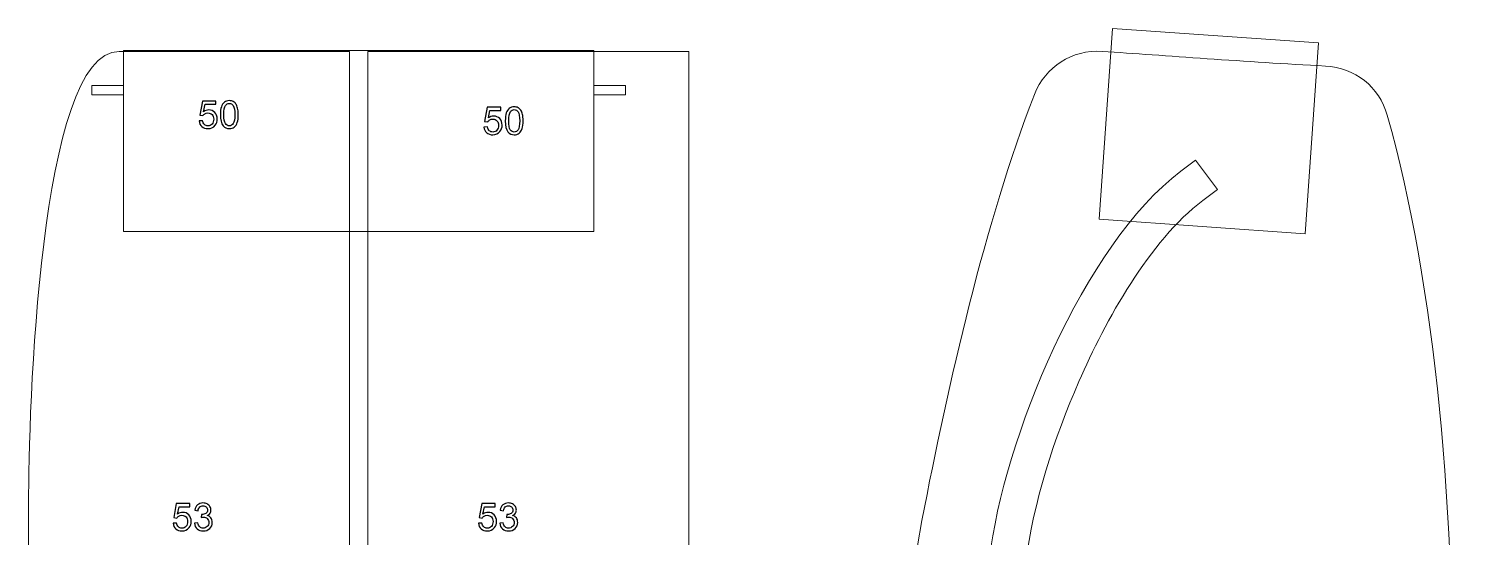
# Model space of a CAD drawing. Header units: millimetres. Extents: x -3005 to -2689, y -15681 to -15076.
# Drawn here: x -3005.1 to -2689.3, y -15188.7 to -15076.2 of the extents above; entities that cross this region are included whole.
import ezdxf

# ---------------------------------------------------------------- set-up
doc = ezdxf.new("R2010")
doc.units = ezdxf.units.MM
doc.header["$MEASUREMENT"] = 0
doc.layers.add('Ebene 1', color=7, linetype='Continuous')

msp = doc.modelspace()

# ---------------------------------------------------------------- linework, layer by layer
at = {"layer": 'Ebene 1', "color": 252, "lineweight": 9}
msp.add_lwpolyline([(-2984.0575, -15121.0688), (-2880.0577, -15121.0688), (-2880.0577, -15081.0972), (-2984.0575, -15081.0972), (-2984.0575, -15121.0688)], close=True, dxfattribs=at)
at = {"layer": 'Ebene 1', "color": 250, "lineweight": 9}
for points in [[(-2930.0576, -15680.6262), (-2859.0578, -15680.6262), (-2859.0578, -15081.2586), (-2930.0576, -15081.2586), (-2930.0576, -15680.6262)], [(-2991.0575, -15090.8506), (-2984.0577, -15090.8506), (-2984.0577, -15088.8186), (-2991.0575, -15088.8186), (-2991.0575, -15090.8506)], [(-2880.0575, -15090.8506), (-2873.0577, -15090.8506), (-2873.0577, -15088.8186), (-2880.0575, -15088.8186), (-2880.0575, -15090.8506)]]:
    msp.add_lwpolyline(points, close=True, dxfattribs=at)
at = {"layer": 'Ebene 1', "color": 8, "lineweight": 9}
msp.add_open_spline([(-2768.3471, -15118.3906), (-2768.3471, -15118.3906), (-2765.416, -15076.2116), (-2765.416, -15076.2116), (-2765.416, -15076.2116), (-2765.416, -15076.2116), (-2719.8381, -15079.3988), (-2719.8381, -15079.3988), (-2719.8381, -15079.3988), (-2719.8381, -15079.3988), (-2722.7683, -15121.5778), (-2722.7683, -15121.5778), (-2722.7683, -15121.5778), (-2722.7683, -15121.5778), (-2768.3471, -15118.3906), (-2768.3471, -15118.3906)], degree=3, knots=[0, 0, 0, 0, 0.2, 0.2, 0.2, 0.2, 0.4, 0.4, 0.4, 0.4, 0.6, 0.6, 0.6, 0.6, 1, 1, 1, 1], dxfattribs=at)
at = {"layer": 'Ebene 1', "color": 250, "lineweight": 9}
msp.add_open_spline([(-2985.0577, -15081.2586), (-2985.0577, -15081.2586), (-2934.0577, -15081.2586), (-2934.0577, -15081.2586), (-2934.0577, -15081.2586), (-2934.0577, -15081.2586), (-2934.0577, -15680.6263), (-2934.0577, -15680.6263), (-2934.0577, -15680.6263), (-2934.0577, -15680.6263), (-2974.5576, -15680.6263), (-2974.5576, -15680.6263), (-2974.5576, -15680.6263), (-2997.5633, -15680.6263), (-3005.0577, -15607.7396), (-3005.0577, -15565.6262), (-3005.0577, -15565.6262), (-3005.0577, -15565.6262), (-3005.0577, -15181.2588), (-3005.0577, -15181.2588), (-3005.0577, -15181.2588), (-3005.0577, -15161.5352), (-3002.7864, -15081.2588), (-2985.0577, -15081.2586)], degree=3, knots=[0, 0, 0, 0, 0.14285714, 0.14285714, 0.14285714, 0.14285714, 0.28571429, 0.28571429, 0.28571429, 0.28571429, 0.42857143, 0.42857143, 0.42857143, 0.42857143, 0.57142857, 0.57142857, 0.57142857, 0.57142857, 0.71428571, 0.71428571, 0.71428571, 0.71428571, 1, 1, 1, 1], dxfattribs=at)
at = {"layer": 'Ebene 1', "color": 142, "lineweight": 9}
msp.add_open_spline([(-2782.7745, -15680.6263), (-2794.8087, -15587.091), (-2817.074, -15474.042), (-2819.7404, -15364.0819), (-2819.7404, -15364.0819), (-2821.3537, -15292.1943), (-2818.1538, -15245.7451), (-2807.5152, -15184.946), (-2807.5152, -15184.946), (-2801.688, -15154.6345), (-2793.586, -15119.0256), (-2782.655, -15090.8078), (-2782.655, -15090.8078), (-2780.248, -15084.5945), (-2774.332, -15080.8215), (-2767.6832, -15081.2588), (-2767.6832, -15081.2588), (-2753.878, -15082.1673), (-2736.0372, -15083.5785), (-2718.2877, -15084.4994), (-2718.2877, -15084.4994), (-2711.7594, -15084.8381), (-2706.4146, -15089.1011), (-2704.6327, -15095.3906), (-2704.6327, -15095.3906), (-2693.9294, -15133.1738), (-2689.3389, -15184.0114), (-2690.2421, -15235.7269), (-2690.2421, -15235.7269), (-2690.2421, -15235.7269), (-2690.2734, -15510.9967), (-2690.2734, -15510.9967), (-2690.2734, -15510.9967), (-2690.2759, -15532.726), (-2690.8416, -15554.9882), (-2696.9721, -15573.9766), (-2696.9721, -15573.9766), (-2696.9721, -15573.9766), (-2720.3731, -15650.0758), (-2720.3731, -15650.0758), (-2720.3731, -15650.0758), (-2724.5314, -15662.5391), (-2729.5498, -15671.6694), (-2734.7747, -15680.6263), (-2734.7747, -15680.6263), (-2734.7747, -15680.6263), (-2782.7745, -15680.6263), (-2782.7745, -15680.6263)], degree=3, knots=[0, 0, 0, 0, 0.07692308, 0.07692308, 0.07692308, 0.07692308, 0.15384615, 0.15384615, 0.15384615, 0.15384615, 0.23076923, 0.23076923, 0.23076923, 0.23076923, 0.30769231, 0.30769231, 0.30769231, 0.30769231, 0.38461538, 0.38461538, 0.38461538, 0.38461538, 0.46153846, 0.46153846, 0.46153846, 0.46153846, 0.53846154, 0.53846154, 0.53846154, 0.53846154, 0.61538462, 0.61538462, 0.61538462, 0.61538462, 0.69230769, 0.69230769, 0.69230769, 0.69230769, 0.76923077, 0.76923077, 0.76923077, 0.76923077, 0.84615385, 0.84615385, 0.84615385, 0.84615385, 1, 1, 1, 1], dxfattribs=at)
at = {"layer": 'Ebene 1', "color": 250}
for points, knots in [([(-2967.3449, -15096.6451), (-2967.3449, -15096.6451), (-2966.566, -15096.5858), (-2966.566, -15096.5858), (-2966.566, -15096.5858), (-2966.5081, -15096.9654), (-2966.3741, -15097.2504), (-2966.1652, -15097.4423), (-2966.1652, -15097.4423), (-2965.9564, -15097.6328), (-2965.7009, -15097.7288), (-2965.4004, -15097.7288), (-2965.4004, -15097.7288), (-2965.0377, -15097.7288), (-2964.7343, -15097.5933), (-2964.4874, -15097.3238), (-2964.4874, -15097.3238), (-2964.2419, -15097.0529), (-2964.1191, -15096.6944), (-2964.1191, -15096.2485), (-2964.1191, -15096.2485), (-2964.1191, -15095.8238), (-2964.2362, -15095.4894), (-2964.4719, -15095.2438), (-2964.4719, -15095.2438), (-2964.7075, -15094.9983), (-2965.0194, -15094.8755), (-2965.4074, -15094.8755), (-2965.4074, -15094.8755), (-2965.6487, -15094.8755), (-2965.8646, -15094.9306), (-2966.0565, -15095.0406), (-2966.0565, -15095.0406), (-2966.247, -15095.1507), (-2966.3966, -15095.2932), (-2966.5067, -15095.4682), (-2966.5067, -15095.4682), (-2966.5067, -15095.4682), (-2967.2094, -15095.3666), (-2967.2094, -15095.3666), (-2967.2094, -15095.3666), (-2967.2094, -15095.3666), (-2966.6252, -15092.2508), (-2966.6252, -15092.2508), (-2966.6252, -15092.2508), (-2966.6252, -15092.2508), (-2963.6196, -15092.2508), (-2963.6196, -15092.2508), (-2963.6196, -15092.2508), (-2963.6196, -15092.2508), (-2963.6196, -15092.962), (-2963.6196, -15092.962), (-2963.6196, -15092.962), (-2963.6196, -15092.962), (-2966.0311, -15092.962), (-2966.0311, -15092.962), (-2966.0311, -15092.962), (-2966.0311, -15092.962), (-2966.3543, -15094.5975), (-2966.3543, -15094.5975), (-2966.3543, -15094.5975), (-2965.9916, -15094.3421), (-2965.6106, -15094.2151), (-2965.2127, -15094.2151), (-2965.2127, -15094.2151), (-2964.6849, -15094.2151), (-2964.239, -15094.3986), (-2963.8764, -15094.7655), (-2963.8764, -15094.7655), (-2963.5137, -15095.1323), (-2963.3317, -15095.6037), (-2963.3317, -15096.1794), (-2963.3317, -15096.1794), (-2963.3317, -15096.7283), (-2963.4911, -15097.2025), (-2963.8101, -15097.6018), (-2963.8101, -15097.6018), (-2964.1981, -15098.0929), (-2964.7287, -15098.3384), (-2965.4004, -15098.3384), (-2965.4004, -15098.3384), (-2965.9507, -15098.3384), (-2966.3995, -15098.1832), (-2966.748, -15097.8741), (-2966.748, -15097.8741), (-2967.0965, -15097.5651), (-2967.2955, -15097.1559), (-2967.3449, -15096.6451)], [0, 0, 0, 0, 0.04347826, 0.04347826, 0.04347826, 0.04347826, 0.08695652, 0.08695652, 0.08695652, 0.08695652, 0.13043478, 0.13043478, 0.13043478, 0.13043478, 0.17391304, 0.17391304, 0.17391304, 0.17391304, 0.2173913, 0.2173913, 0.2173913, 0.2173913, 0.26086957, 0.26086957, 0.26086957, 0.26086957, 0.30434783, 0.30434783, 0.30434783, 0.30434783, 0.34782609, 0.34782609, 0.34782609, 0.34782609, 0.39130435, 0.39130435, 0.39130435, 0.39130435, 0.43478261, 0.43478261, 0.43478261, 0.43478261, 0.47826087, 0.47826087, 0.47826087, 0.47826087, 0.52173913, 0.52173913, 0.52173913, 0.52173913, 0.56521739, 0.56521739, 0.56521739, 0.56521739, 0.60869565, 0.60869565, 0.60869565, 0.60869565, 0.65217391, 0.65217391, 0.65217391, 0.65217391, 0.69565217, 0.69565217, 0.69565217, 0.69565217, 0.73913043, 0.73913043, 0.73913043, 0.73913043, 0.7826087, 0.7826087, 0.7826087, 0.7826087, 0.82608696, 0.82608696, 0.82608696, 0.82608696, 0.86956522, 0.86956522, 0.86956522, 0.86956522, 0.91304348, 0.91304348, 0.91304348, 0.91304348, 1, 1, 1, 1]), ([(-2962.636, -15095.2452), (-2962.636, -15094.5298), (-2962.5626, -15093.9512), (-2962.4159, -15093.5138), (-2962.4159, -15093.5138), (-2962.2677, -15093.0749), (-2962.049, -15092.7377), (-2961.7583, -15092.502), (-2961.7583, -15092.502), (-2961.469, -15092.2664), (-2961.1035, -15092.1492), (-2960.6633, -15092.1492), (-2960.6633, -15092.1492), (-2960.3387, -15092.1492), (-2960.0537, -15092.2142), (-2959.8067, -15092.3454), (-2959.8067, -15092.3454), (-2959.5612, -15092.4766), (-2959.358, -15092.6657), (-2959.1999, -15092.9127), (-2959.1999, -15092.9127), (-2959.0419, -15093.1582), (-2958.9177, -15093.4588), (-2958.8274, -15093.8129), (-2958.8274, -15093.8129), (-2958.7357, -15094.1671), (-2958.6905, -15094.6455), (-2958.6905, -15095.2452), (-2958.6905, -15095.2452), (-2958.6905, -15095.9564), (-2958.7639, -15096.5322), (-2958.9092, -15096.9696), (-2958.9092, -15096.9696), (-2959.0546, -15097.4085), (-2959.2733, -15097.7457), (-2959.564, -15097.9828), (-2959.564, -15097.9828), (-2959.8533, -15098.2199), (-2960.2202, -15098.3384), (-2960.6633, -15098.3384), (-2960.6633, -15098.3384), (-2961.246, -15098.3384), (-2961.7047, -15098.131), (-2962.0377, -15097.7147), (-2962.0377, -15097.7147), (-2962.437, -15097.2067), (-2962.636, -15096.384), (-2962.636, -15095.2452)], [0, 0, 0, 0, 0.07692308, 0.07692308, 0.07692308, 0.07692308, 0.15384615, 0.15384615, 0.15384615, 0.15384615, 0.23076923, 0.23076923, 0.23076923, 0.23076923, 0.30769231, 0.30769231, 0.30769231, 0.30769231, 0.38461538, 0.38461538, 0.38461538, 0.38461538, 0.46153846, 0.46153846, 0.46153846, 0.46153846, 0.53846154, 0.53846154, 0.53846154, 0.53846154, 0.61538462, 0.61538462, 0.61538462, 0.61538462, 0.69230769, 0.69230769, 0.69230769, 0.69230769, 0.76923077, 0.76923077, 0.76923077, 0.76923077, 0.84615385, 0.84615385, 0.84615385, 0.84615385, 1, 1, 1, 1]), ([(-2961.874, -15095.2481), (-2961.874, -15096.2457), (-2961.7583, -15096.9089), (-2961.5254, -15097.2363), (-2961.5254, -15097.2363), (-2961.2926, -15097.5651), (-2961.0047, -15097.7288), (-2960.6633, -15097.7288), (-2960.6633, -15097.7288), (-2960.3218, -15097.7288), (-2960.0339, -15097.5637), (-2959.8011, -15097.2349), (-2959.8011, -15097.2349), (-2959.5682, -15096.9047), (-2959.4525, -15096.2429), (-2959.4525, -15095.2481), (-2959.4525, -15095.2481), (-2959.4525, -15094.2504), (-2959.5682, -15093.5872), (-2959.8011, -15093.2598), (-2959.8011, -15093.2598), (-2960.0325, -15092.931), (-2960.3232, -15092.7673), (-2960.6717, -15092.7673), (-2960.6717, -15092.7673), (-2961.0132, -15092.7673), (-2961.287, -15092.9127), (-2961.4916, -15093.2019), (-2961.4916, -15093.2019), (-2961.747, -15093.5702), (-2961.874, -15094.2532), (-2961.874, -15095.2481)], [0, 0, 0, 0, 0.11111111, 0.11111111, 0.11111111, 0.11111111, 0.22222222, 0.22222222, 0.22222222, 0.22222222, 0.33333333, 0.33333333, 0.33333333, 0.33333333, 0.44444444, 0.44444444, 0.44444444, 0.44444444, 0.55555556, 0.55555556, 0.55555556, 0.55555556, 0.66666667, 0.66666667, 0.66666667, 0.66666667, 0.77777778, 0.77777778, 0.77777778, 0.77777778, 1, 1, 1, 1]), ([(-2904.3557, -15098.0103), (-2904.3557, -15098.0103), (-2903.5768, -15097.951), (-2903.5768, -15097.951), (-2903.5768, -15097.951), (-2903.5189, -15098.3306), (-2903.3849, -15098.6156), (-2903.176, -15098.8075), (-2903.176, -15098.8075), (-2902.9672, -15098.998), (-2902.7117, -15099.094), (-2902.4112, -15099.094), (-2902.4112, -15099.094), (-2902.0485, -15099.094), (-2901.7451, -15098.9585), (-2901.4982, -15098.689), (-2901.4982, -15098.689), (-2901.2527, -15098.4181), (-2901.1299, -15098.0596), (-2901.1299, -15097.6137), (-2901.1299, -15097.6137), (-2901.1299, -15097.189), (-2901.247, -15096.8546), (-2901.4827, -15096.609), (-2901.4827, -15096.609), (-2901.7183, -15096.3635), (-2902.0302, -15096.2407), (-2902.4182, -15096.2407), (-2902.4182, -15096.2407), (-2902.6595, -15096.2407), (-2902.8754, -15096.2958), (-2903.0673, -15096.4058), (-2903.0673, -15096.4058), (-2903.2578, -15096.5159), (-2903.4074, -15096.6584), (-2903.5175, -15096.8334), (-2903.5175, -15096.8334), (-2903.5175, -15096.8334), (-2904.2202, -15096.7318), (-2904.2202, -15096.7318), (-2904.2202, -15096.7318), (-2904.2202, -15096.7318), (-2903.636, -15093.616), (-2903.636, -15093.616), (-2903.636, -15093.616), (-2903.636, -15093.616), (-2900.6304, -15093.616), (-2900.6304, -15093.616), (-2900.6304, -15093.616), (-2900.6304, -15093.616), (-2900.6304, -15094.3272), (-2900.6304, -15094.3272), (-2900.6304, -15094.3272), (-2900.6304, -15094.3272), (-2903.0419, -15094.3272), (-2903.0419, -15094.3272), (-2903.0419, -15094.3272), (-2903.0419, -15094.3272), (-2903.3651, -15095.9627), (-2903.3651, -15095.9627), (-2903.3651, -15095.9627), (-2903.0024, -15095.7073), (-2902.6214, -15095.5803), (-2902.2235, -15095.5803), (-2902.2235, -15095.5803), (-2901.6957, -15095.5803), (-2901.2498, -15095.7638), (-2900.8872, -15096.1307), (-2900.8872, -15096.1307), (-2900.5245, -15096.4975), (-2900.3425, -15096.9689), (-2900.3425, -15097.5446), (-2900.3425, -15097.5446), (-2900.3425, -15098.0935), (-2900.5019, -15098.5677), (-2900.8209, -15098.967), (-2900.8209, -15098.967), (-2901.2089, -15099.4581), (-2901.7395, -15099.7036), (-2902.4112, -15099.7036), (-2902.4112, -15099.7036), (-2902.9615, -15099.7036), (-2903.4103, -15099.5484), (-2903.7588, -15099.2393), (-2903.7588, -15099.2393), (-2904.1073, -15098.9303), (-2904.3063, -15098.5211), (-2904.3557, -15098.0103)], [0, 0, 0, 0, 0.04347826, 0.04347826, 0.04347826, 0.04347826, 0.08695652, 0.08695652, 0.08695652, 0.08695652, 0.13043478, 0.13043478, 0.13043478, 0.13043478, 0.17391304, 0.17391304, 0.17391304, 0.17391304, 0.2173913, 0.2173913, 0.2173913, 0.2173913, 0.26086957, 0.26086957, 0.26086957, 0.26086957, 0.30434783, 0.30434783, 0.30434783, 0.30434783, 0.34782609, 0.34782609, 0.34782609, 0.34782609, 0.39130435, 0.39130435, 0.39130435, 0.39130435, 0.43478261, 0.43478261, 0.43478261, 0.43478261, 0.47826087, 0.47826087, 0.47826087, 0.47826087, 0.52173913, 0.52173913, 0.52173913, 0.52173913, 0.56521739, 0.56521739, 0.56521739, 0.56521739, 0.60869565, 0.60869565, 0.60869565, 0.60869565, 0.65217391, 0.65217391, 0.65217391, 0.65217391, 0.69565217, 0.69565217, 0.69565217, 0.69565217, 0.73913043, 0.73913043, 0.73913043, 0.73913043, 0.7826087, 0.7826087, 0.7826087, 0.7826087, 0.82608696, 0.82608696, 0.82608696, 0.82608696, 0.86956522, 0.86956522, 0.86956522, 0.86956522, 0.91304348, 0.91304348, 0.91304348, 0.91304348, 1, 1, 1, 1]), ([(-2899.6468, -15096.6104), (-2899.6468, -15095.895), (-2899.5734, -15095.3164), (-2899.4267, -15094.879), (-2899.4267, -15094.879), (-2899.2785, -15094.4401), (-2899.0598, -15094.1029), (-2898.7691, -15093.8672), (-2898.7691, -15093.8672), (-2898.4798, -15093.6316), (-2898.1143, -15093.5144), (-2897.6741, -15093.5144), (-2897.6741, -15093.5144), (-2897.3495, -15093.5144), (-2897.0645, -15093.5794), (-2896.8175, -15093.7106), (-2896.8175, -15093.7106), (-2896.572, -15093.8418), (-2896.3688, -15094.0309), (-2896.2107, -15094.2779), (-2896.2107, -15094.2779), (-2896.0527, -15094.5234), (-2895.9285, -15094.824), (-2895.8382, -15095.1781), (-2895.8382, -15095.1781), (-2895.7465, -15095.5323), (-2895.7013, -15096.0107), (-2895.7013, -15096.6104), (-2895.7013, -15096.6104), (-2895.7013, -15097.3216), (-2895.7747, -15097.8974), (-2895.92, -15098.3348), (-2895.92, -15098.3348), (-2896.0654, -15098.7737), (-2896.2841, -15099.1109), (-2896.5748, -15099.348), (-2896.5748, -15099.348), (-2896.8641, -15099.5851), (-2897.231, -15099.7036), (-2897.6741, -15099.7036), (-2897.6741, -15099.7036), (-2898.2568, -15099.7036), (-2898.7155, -15099.4962), (-2899.0485, -15099.0799), (-2899.0485, -15099.0799), (-2899.4478, -15098.5719), (-2899.6468, -15097.7492), (-2899.6468, -15096.6104)], [0, 0, 0, 0, 0.07692308, 0.07692308, 0.07692308, 0.07692308, 0.15384615, 0.15384615, 0.15384615, 0.15384615, 0.23076923, 0.23076923, 0.23076923, 0.23076923, 0.30769231, 0.30769231, 0.30769231, 0.30769231, 0.38461538, 0.38461538, 0.38461538, 0.38461538, 0.46153846, 0.46153846, 0.46153846, 0.46153846, 0.53846154, 0.53846154, 0.53846154, 0.53846154, 0.61538462, 0.61538462, 0.61538462, 0.61538462, 0.69230769, 0.69230769, 0.69230769, 0.69230769, 0.76923077, 0.76923077, 0.76923077, 0.76923077, 0.84615385, 0.84615385, 0.84615385, 0.84615385, 1, 1, 1, 1]), ([(-2898.8848, -15096.6133), (-2898.8848, -15097.6109), (-2898.7691, -15098.2741), (-2898.5362, -15098.6015), (-2898.5362, -15098.6015), (-2898.3034, -15098.9303), (-2898.0155, -15099.094), (-2897.6741, -15099.094), (-2897.6741, -15099.094), (-2897.3326, -15099.094), (-2897.0447, -15098.9289), (-2896.8119, -15098.6001), (-2896.8119, -15098.6001), (-2896.579, -15098.2699), (-2896.4633, -15097.6081), (-2896.4633, -15096.6133), (-2896.4633, -15096.6133), (-2896.4633, -15095.6156), (-2896.579, -15094.9524), (-2896.8119, -15094.625), (-2896.8119, -15094.625), (-2897.0433, -15094.2962), (-2897.334, -15094.1325), (-2897.6825, -15094.1325), (-2897.6825, -15094.1325), (-2898.024, -15094.1325), (-2898.2978, -15094.2779), (-2898.5024, -15094.5671), (-2898.5024, -15094.5671), (-2898.7578, -15094.9354), (-2898.8848, -15095.6184), (-2898.8848, -15096.6133)], [0, 0, 0, 0, 0.11111111, 0.11111111, 0.11111111, 0.11111111, 0.22222222, 0.22222222, 0.22222222, 0.22222222, 0.33333333, 0.33333333, 0.33333333, 0.33333333, 0.44444444, 0.44444444, 0.44444444, 0.44444444, 0.55555556, 0.55555556, 0.55555556, 0.55555556, 0.66666667, 0.66666667, 0.66666667, 0.66666667, 0.77777778, 0.77777778, 0.77777778, 0.77777778, 1, 1, 1, 1]), ([(-2973.1033, -15185.608), (-2973.1033, -15185.608), (-2972.3244, -15185.5487), (-2972.3244, -15185.5487), (-2972.3244, -15185.5487), (-2972.2665, -15185.9283), (-2972.1325, -15186.2133), (-2971.9236, -15186.4052), (-2971.9236, -15186.4052), (-2971.7148, -15186.5957), (-2971.4593, -15186.6917), (-2971.1588, -15186.6917), (-2971.1588, -15186.6917), (-2970.7961, -15186.6917), (-2970.4927, -15186.5562), (-2970.2458, -15186.2867), (-2970.2458, -15186.2867), (-2970.0003, -15186.0158), (-2969.8775, -15185.6573), (-2969.8775, -15185.2114), (-2969.8775, -15185.2114), (-2969.8775, -15184.7867), (-2969.9946, -15184.4523), (-2970.2303, -15184.2067), (-2970.2303, -15184.2067), (-2970.4659, -15183.9612), (-2970.7778, -15183.8384), (-2971.1658, -15183.8384), (-2971.1658, -15183.8384), (-2971.4071, -15183.8384), (-2971.623, -15183.8935), (-2971.8149, -15184.0035), (-2971.8149, -15184.0035), (-2972.0054, -15184.1136), (-2972.155, -15184.2561), (-2972.2651, -15184.4311), (-2972.2651, -15184.4311), (-2972.2651, -15184.4311), (-2972.9678, -15184.3295), (-2972.9678, -15184.3295), (-2972.9678, -15184.3295), (-2972.9678, -15184.3295), (-2972.3836, -15181.2137), (-2972.3836, -15181.2137), (-2972.3836, -15181.2137), (-2972.3836, -15181.2137), (-2969.378, -15181.2137), (-2969.378, -15181.2137), (-2969.378, -15181.2137), (-2969.378, -15181.2137), (-2969.378, -15181.9249), (-2969.378, -15181.9249), (-2969.378, -15181.9249), (-2969.378, -15181.9249), (-2971.7895, -15181.9249), (-2971.7895, -15181.9249), (-2971.7895, -15181.9249), (-2971.7895, -15181.9249), (-2972.1127, -15183.5604), (-2972.1127, -15183.5604), (-2972.1127, -15183.5604), (-2971.75, -15183.305), (-2971.369, -15183.178), (-2970.9711, -15183.178), (-2970.9711, -15183.178), (-2970.4433, -15183.178), (-2969.9974, -15183.3615), (-2969.6348, -15183.7284), (-2969.6348, -15183.7284), (-2969.2721, -15184.0952), (-2969.0901, -15184.5666), (-2969.0901, -15185.1423), (-2969.0901, -15185.1423), (-2969.0901, -15185.6912), (-2969.2495, -15186.1654), (-2969.5685, -15186.5647), (-2969.5685, -15186.5647), (-2969.9565, -15187.0558), (-2970.4871, -15187.3013), (-2971.1588, -15187.3013), (-2971.1588, -15187.3013), (-2971.7091, -15187.3013), (-2972.1579, -15187.1461), (-2972.5064, -15186.837), (-2972.5064, -15186.837), (-2972.8549, -15186.528), (-2973.0539, -15186.1188), (-2973.1033, -15185.608)], [0, 0, 0, 0, 0.04347826, 0.04347826, 0.04347826, 0.04347826, 0.08695652, 0.08695652, 0.08695652, 0.08695652, 0.13043478, 0.13043478, 0.13043478, 0.13043478, 0.17391304, 0.17391304, 0.17391304, 0.17391304, 0.2173913, 0.2173913, 0.2173913, 0.2173913, 0.26086957, 0.26086957, 0.26086957, 0.26086957, 0.30434783, 0.30434783, 0.30434783, 0.30434783, 0.34782609, 0.34782609, 0.34782609, 0.34782609, 0.39130435, 0.39130435, 0.39130435, 0.39130435, 0.43478261, 0.43478261, 0.43478261, 0.43478261, 0.47826087, 0.47826087, 0.47826087, 0.47826087, 0.52173913, 0.52173913, 0.52173913, 0.52173913, 0.56521739, 0.56521739, 0.56521739, 0.56521739, 0.60869565, 0.60869565, 0.60869565, 0.60869565, 0.65217391, 0.65217391, 0.65217391, 0.65217391, 0.69565217, 0.69565217, 0.69565217, 0.69565217, 0.73913043, 0.73913043, 0.73913043, 0.73913043, 0.7826087, 0.7826087, 0.7826087, 0.7826087, 0.82608696, 0.82608696, 0.82608696, 0.82608696, 0.86956522, 0.86956522, 0.86956522, 0.86956522, 0.91304348, 0.91304348, 0.91304348, 0.91304348, 1, 1, 1, 1]), ([(-2968.3944, -15185.591), (-2968.3944, -15185.591), (-2967.6493, -15185.4894), (-2967.6493, -15185.4894), (-2967.6493, -15185.4894), (-2967.5633, -15185.9128), (-2967.4193, -15186.2176), (-2967.2147, -15186.4038), (-2967.2147, -15186.4038), (-2967.0101, -15186.5901), (-2966.7589, -15186.6832), (-2966.4612, -15186.6832), (-2966.4612, -15186.6832), (-2966.1084, -15186.6832), (-2965.8106, -15186.5619), (-2965.5708, -15186.3192), (-2965.5708, -15186.3192), (-2965.3309, -15186.0765), (-2965.2109, -15185.7759), (-2965.2109, -15185.4175), (-2965.2109, -15185.4175), (-2965.2109, -15185.076), (-2965.3224, -15184.7937), (-2965.5468, -15184.5708), (-2965.5468, -15184.5708), (-2965.7697, -15184.3492), (-2966.0534, -15184.2378), (-2966.3991, -15184.2378), (-2966.3991, -15184.2378), (-2966.5402, -15184.2378), (-2966.7152, -15184.266), (-2966.9254, -15184.321), (-2966.9254, -15184.321), (-2966.9254, -15184.321), (-2966.8422, -15183.6691), (-2966.8422, -15183.6691), (-2966.8422, -15183.6691), (-2966.7928, -15183.6747), (-2966.7519, -15183.6776), (-2966.7222, -15183.6776), (-2966.7222, -15183.6776), (-2966.4033, -15183.6776), (-2966.1183, -15183.5943), (-2965.8629, -15183.4292), (-2965.8629, -15183.4292), (-2965.6089, -15183.2641), (-2965.4819, -15183.0101), (-2965.4819, -15182.6672), (-2965.4819, -15182.6672), (-2965.4819, -15182.3948), (-2965.575, -15182.1691), (-2965.7598, -15181.9899), (-2965.7598, -15181.9899), (-2965.9447, -15181.8106), (-2966.1832, -15181.7217), (-2966.4753, -15181.7217), (-2966.4753, -15181.7217), (-2966.766, -15181.7217), (-2967.0073, -15181.8135), (-2967.2006, -15181.9969), (-2967.2006, -15181.9969), (-2967.3939, -15182.1804), (-2967.5181, -15182.4555), (-2967.5731, -15182.8224), (-2967.5731, -15182.8224), (-2967.5731, -15182.8224), (-2968.3182, -15182.6869), (-2968.3182, -15182.6869), (-2968.3182, -15182.6869), (-2968.2265, -15182.1874), (-2968.0205, -15181.7994), (-2967.6973, -15181.5242), (-2967.6973, -15181.5242), (-2967.3756, -15181.249), (-2966.9734, -15181.1121), (-2966.4936, -15181.1121), (-2966.4936, -15181.1121), (-2966.1634, -15181.1121), (-2965.8586, -15181.1827), (-2965.5806, -15181.3252), (-2965.5806, -15181.3252), (-2965.3012, -15181.4663), (-2965.0882, -15181.6597), (-2964.9414, -15181.9038), (-2964.9414, -15181.9038), (-2964.7932, -15182.1493), (-2964.7199, -15182.409), (-2964.7199, -15182.6841), (-2964.7199, -15182.6841), (-2964.7199, -15182.9452), (-2964.7904, -15183.1823), (-2964.9301, -15183.3967), (-2964.9301, -15183.3967), (-2965.0712, -15183.6112), (-2965.2801, -15183.782), (-2965.5552, -15183.909), (-2965.5552, -15183.909), (-2965.1968, -15183.9908), (-2964.9188, -15184.163), (-2964.7199, -15184.424), (-2964.7199, -15184.424), (-2964.5223, -15184.6837), (-2964.4235, -15185.0111), (-2964.4235, -15185.4019), (-2964.4235, -15185.4019), (-2964.4235, -15185.9311), (-2964.6168, -15186.3813), (-2965.0021, -15186.7496), (-2965.0021, -15186.7496), (-2965.3887, -15187.1179), (-2965.877, -15187.3013), (-2966.4668, -15187.3013), (-2966.4668, -15187.3013), (-2966.9988, -15187.3013), (-2967.4405, -15187.1418), (-2967.7919, -15186.8243), (-2967.7919, -15186.8243), (-2968.1446, -15186.5068), (-2968.345, -15186.0962), (-2968.3944, -15185.591)], [0, 0, 0, 0, 0.03225806, 0.03225806, 0.03225806, 0.03225806, 0.06451613, 0.06451613, 0.06451613, 0.06451613, 0.09677419, 0.09677419, 0.09677419, 0.09677419, 0.12903226, 0.12903226, 0.12903226, 0.12903226, 0.16129032, 0.16129032, 0.16129032, 0.16129032, 0.19354839, 0.19354839, 0.19354839, 0.19354839, 0.22580645, 0.22580645, 0.22580645, 0.22580645, 0.25806452, 0.25806452, 0.25806452, 0.25806452, 0.29032258, 0.29032258, 0.29032258, 0.29032258, 0.32258065, 0.32258065, 0.32258065, 0.32258065, 0.35483871, 0.35483871, 0.35483871, 0.35483871, 0.38709677, 0.38709677, 0.38709677, 0.38709677, 0.41935484, 0.41935484, 0.41935484, 0.41935484, 0.4516129, 0.4516129, 0.4516129, 0.4516129, 0.48387097, 0.48387097, 0.48387097, 0.48387097, 0.51612903, 0.51612903, 0.51612903, 0.51612903, 0.5483871, 0.5483871, 0.5483871, 0.5483871, 0.58064516, 0.58064516, 0.58064516, 0.58064516, 0.61290323, 0.61290323, 0.61290323, 0.61290323, 0.64516129, 0.64516129, 0.64516129, 0.64516129, 0.67741935, 0.67741935, 0.67741935, 0.67741935, 0.70967742, 0.70967742, 0.70967742, 0.70967742, 0.74193548, 0.74193548, 0.74193548, 0.74193548, 0.77419355, 0.77419355, 0.77419355, 0.77419355, 0.80645161, 0.80645161, 0.80645161, 0.80645161, 0.83870968, 0.83870968, 0.83870968, 0.83870968, 0.87096774, 0.87096774, 0.87096774, 0.87096774, 0.90322581, 0.90322581, 0.90322581, 0.90322581, 0.93548387, 0.93548387, 0.93548387, 0.93548387, 1, 1, 1, 1]), ([(-2905.5854, -15185.608), (-2905.5854, -15185.608), (-2904.8065, -15185.5487), (-2904.8065, -15185.5487), (-2904.8065, -15185.5487), (-2904.7486, -15185.9283), (-2904.6146, -15186.2133), (-2904.4057, -15186.4052), (-2904.4057, -15186.4052), (-2904.1969, -15186.5957), (-2903.9414, -15186.6917), (-2903.6409, -15186.6917), (-2903.6409, -15186.6917), (-2903.2782, -15186.6917), (-2902.9748, -15186.5562), (-2902.7279, -15186.2867), (-2902.7279, -15186.2867), (-2902.4824, -15186.0158), (-2902.3596, -15185.6573), (-2902.3596, -15185.2114), (-2902.3596, -15185.2114), (-2902.3596, -15184.7867), (-2902.4767, -15184.4523), (-2902.7124, -15184.2067), (-2902.7124, -15184.2067), (-2902.948, -15183.9612), (-2903.2599, -15183.8384), (-2903.6479, -15183.8384), (-2903.6479, -15183.8384), (-2903.8892, -15183.8384), (-2904.1051, -15183.8935), (-2904.297, -15184.0035), (-2904.297, -15184.0035), (-2904.4875, -15184.1136), (-2904.6371, -15184.2561), (-2904.7472, -15184.4311), (-2904.7472, -15184.4311), (-2904.7472, -15184.4311), (-2905.4499, -15184.3295), (-2905.4499, -15184.3295), (-2905.4499, -15184.3295), (-2905.4499, -15184.3295), (-2904.8657, -15181.2137), (-2904.8657, -15181.2137), (-2904.8657, -15181.2137), (-2904.8657, -15181.2137), (-2901.8601, -15181.2137), (-2901.8601, -15181.2137), (-2901.8601, -15181.2137), (-2901.8601, -15181.2137), (-2901.8601, -15181.9249), (-2901.8601, -15181.9249), (-2901.8601, -15181.9249), (-2901.8601, -15181.9249), (-2904.2716, -15181.9249), (-2904.2716, -15181.9249), (-2904.2716, -15181.9249), (-2904.2716, -15181.9249), (-2904.5948, -15183.5604), (-2904.5948, -15183.5604), (-2904.5948, -15183.5604), (-2904.2321, -15183.305), (-2903.8511, -15183.178), (-2903.4532, -15183.178), (-2903.4532, -15183.178), (-2902.9254, -15183.178), (-2902.4795, -15183.3615), (-2902.1169, -15183.7284), (-2902.1169, -15183.7284), (-2901.7542, -15184.0952), (-2901.5722, -15184.5666), (-2901.5722, -15185.1423), (-2901.5722, -15185.1423), (-2901.5722, -15185.6912), (-2901.7316, -15186.1654), (-2902.0506, -15186.5647), (-2902.0506, -15186.5647), (-2902.4386, -15187.0558), (-2902.9692, -15187.3013), (-2903.6409, -15187.3013), (-2903.6409, -15187.3013), (-2904.1912, -15187.3013), (-2904.64, -15187.1461), (-2904.9885, -15186.837), (-2904.9885, -15186.837), (-2905.337, -15186.528), (-2905.536, -15186.1188), (-2905.5854, -15185.608)], [0, 0, 0, 0, 0.04347826, 0.04347826, 0.04347826, 0.04347826, 0.08695652, 0.08695652, 0.08695652, 0.08695652, 0.13043478, 0.13043478, 0.13043478, 0.13043478, 0.17391304, 0.17391304, 0.17391304, 0.17391304, 0.2173913, 0.2173913, 0.2173913, 0.2173913, 0.26086957, 0.26086957, 0.26086957, 0.26086957, 0.30434783, 0.30434783, 0.30434783, 0.30434783, 0.34782609, 0.34782609, 0.34782609, 0.34782609, 0.39130435, 0.39130435, 0.39130435, 0.39130435, 0.43478261, 0.43478261, 0.43478261, 0.43478261, 0.47826087, 0.47826087, 0.47826087, 0.47826087, 0.52173913, 0.52173913, 0.52173913, 0.52173913, 0.56521739, 0.56521739, 0.56521739, 0.56521739, 0.60869565, 0.60869565, 0.60869565, 0.60869565, 0.65217391, 0.65217391, 0.65217391, 0.65217391, 0.69565217, 0.69565217, 0.69565217, 0.69565217, 0.73913043, 0.73913043, 0.73913043, 0.73913043, 0.7826087, 0.7826087, 0.7826087, 0.7826087, 0.82608696, 0.82608696, 0.82608696, 0.82608696, 0.86956522, 0.86956522, 0.86956522, 0.86956522, 0.91304348, 0.91304348, 0.91304348, 0.91304348, 1, 1, 1, 1]), ([(-2900.8765, -15185.591), (-2900.8765, -15185.591), (-2900.1314, -15185.4894), (-2900.1314, -15185.4894), (-2900.1314, -15185.4894), (-2900.0454, -15185.9128), (-2899.9014, -15186.2176), (-2899.6968, -15186.4038), (-2899.6968, -15186.4038), (-2899.4922, -15186.5901), (-2899.241, -15186.6832), (-2898.9433, -15186.6832), (-2898.9433, -15186.6832), (-2898.5905, -15186.6832), (-2898.2927, -15186.5619), (-2898.0529, -15186.3192), (-2898.0529, -15186.3192), (-2897.813, -15186.0765), (-2897.693, -15185.7759), (-2897.693, -15185.4175), (-2897.693, -15185.4175), (-2897.693, -15185.076), (-2897.8045, -15184.7937), (-2898.0289, -15184.5708), (-2898.0289, -15184.5708), (-2898.2518, -15184.3492), (-2898.5355, -15184.2378), (-2898.8812, -15184.2378), (-2898.8812, -15184.2378), (-2899.0223, -15184.2378), (-2899.1973, -15184.266), (-2899.4075, -15184.321), (-2899.4075, -15184.321), (-2899.4075, -15184.321), (-2899.3243, -15183.6691), (-2899.3243, -15183.6691), (-2899.3243, -15183.6691), (-2899.2749, -15183.6747), (-2899.234, -15183.6776), (-2899.2043, -15183.6776), (-2899.2043, -15183.6776), (-2898.8854, -15183.6776), (-2898.6004, -15183.5943), (-2898.345, -15183.4292), (-2898.345, -15183.4292), (-2898.091, -15183.2641), (-2897.964, -15183.0101), (-2897.964, -15182.6672), (-2897.964, -15182.6672), (-2897.964, -15182.3948), (-2898.0571, -15182.1691), (-2898.2419, -15181.9899), (-2898.2419, -15181.9899), (-2898.4268, -15181.8106), (-2898.6653, -15181.7217), (-2898.9574, -15181.7217), (-2898.9574, -15181.7217), (-2899.2481, -15181.7217), (-2899.4894, -15181.8135), (-2899.6827, -15181.9969), (-2899.6827, -15181.9969), (-2899.876, -15182.1804), (-2900.0002, -15182.4555), (-2900.0552, -15182.8224), (-2900.0552, -15182.8224), (-2900.0552, -15182.8224), (-2900.8003, -15182.6869), (-2900.8003, -15182.6869), (-2900.8003, -15182.6869), (-2900.7086, -15182.1874), (-2900.5026, -15181.7994), (-2900.1794, -15181.5242), (-2900.1794, -15181.5242), (-2899.8577, -15181.249), (-2899.4555, -15181.1121), (-2898.9757, -15181.1121), (-2898.9757, -15181.1121), (-2898.6455, -15181.1121), (-2898.3407, -15181.1827), (-2898.0627, -15181.3252), (-2898.0627, -15181.3252), (-2897.7833, -15181.4663), (-2897.5703, -15181.6597), (-2897.4235, -15181.9038), (-2897.4235, -15181.9038), (-2897.2753, -15182.1493), (-2897.202, -15182.409), (-2897.202, -15182.6841), (-2897.202, -15182.6841), (-2897.202, -15182.9452), (-2897.2725, -15183.1823), (-2897.4122, -15183.3967), (-2897.4122, -15183.3967), (-2897.5533, -15183.6112), (-2897.7622, -15183.782), (-2898.0373, -15183.909), (-2898.0373, -15183.909), (-2897.6789, -15183.9908), (-2897.4009, -15184.163), (-2897.202, -15184.424), (-2897.202, -15184.424), (-2897.0044, -15184.6837), (-2896.9056, -15185.0111), (-2896.9056, -15185.4019), (-2896.9056, -15185.4019), (-2896.9056, -15185.9311), (-2897.0989, -15186.3813), (-2897.4842, -15186.7496), (-2897.4842, -15186.7496), (-2897.8708, -15187.1179), (-2898.3591, -15187.3013), (-2898.9489, -15187.3013), (-2898.9489, -15187.3013), (-2899.4809, -15187.3013), (-2899.9226, -15187.1418), (-2900.274, -15186.8243), (-2900.274, -15186.8243), (-2900.6267, -15186.5068), (-2900.8271, -15186.0962), (-2900.8765, -15185.591)], [0, 0, 0, 0, 0.03225806, 0.03225806, 0.03225806, 0.03225806, 0.06451613, 0.06451613, 0.06451613, 0.06451613, 0.09677419, 0.09677419, 0.09677419, 0.09677419, 0.12903226, 0.12903226, 0.12903226, 0.12903226, 0.16129032, 0.16129032, 0.16129032, 0.16129032, 0.19354839, 0.19354839, 0.19354839, 0.19354839, 0.22580645, 0.22580645, 0.22580645, 0.22580645, 0.25806452, 0.25806452, 0.25806452, 0.25806452, 0.29032258, 0.29032258, 0.29032258, 0.29032258, 0.32258065, 0.32258065, 0.32258065, 0.32258065, 0.35483871, 0.35483871, 0.35483871, 0.35483871, 0.38709677, 0.38709677, 0.38709677, 0.38709677, 0.41935484, 0.41935484, 0.41935484, 0.41935484, 0.4516129, 0.4516129, 0.4516129, 0.4516129, 0.48387097, 0.48387097, 0.48387097, 0.48387097, 0.51612903, 0.51612903, 0.51612903, 0.51612903, 0.5483871, 0.5483871, 0.5483871, 0.5483871, 0.58064516, 0.58064516, 0.58064516, 0.58064516, 0.61290323, 0.61290323, 0.61290323, 0.61290323, 0.64516129, 0.64516129, 0.64516129, 0.64516129, 0.67741935, 0.67741935, 0.67741935, 0.67741935, 0.70967742, 0.70967742, 0.70967742, 0.70967742, 0.74193548, 0.74193548, 0.74193548, 0.74193548, 0.77419355, 0.77419355, 0.77419355, 0.77419355, 0.80645161, 0.80645161, 0.80645161, 0.80645161, 0.83870968, 0.83870968, 0.83870968, 0.83870968, 0.87096774, 0.87096774, 0.87096774, 0.87096774, 0.90322581, 0.90322581, 0.90322581, 0.90322581, 0.93548387, 0.93548387, 0.93548387, 0.93548387, 1, 1, 1, 1])]:
    msp.add_open_spline(points, degree=3, knots=knots, dxfattribs=at)
at = {"layer": 'Ebene 1', "color": 7, "lineweight": 9}
msp.add_open_spline([(-2745.4103, -15114.2228), (-2757.2135, -15123.1072), (-2766.9916, -15140.9086), (-2772.8077, -15154.2361), (-2772.8077, -15154.2361), (-2778.191, -15166.5717), (-2782.9701, -15181.1036), (-2784.5858, -15194.5036), (-2784.5858, -15194.5036), (-2784.5858, -15194.5036), (-2785.0707, -15198.5245), (-2785.0707, -15198.5245), (-2785.0707, -15198.5245), (-2785.0707, -15198.5245), (-2793.1124, -15197.5548), (-2793.1124, -15197.5548), (-2793.1124, -15197.5548), (-2793.1124, -15197.5548), (-2792.6276, -15193.534), (-2792.6276, -15193.534), (-2792.6276, -15193.534), (-2789.4442, -15167.1331), (-2771.8771, -15124.0064), (-2750.2815, -15107.7512), (-2750.2815, -15107.7512), (-2750.2815, -15107.7512), (-2747.0457, -15105.3156), (-2747.0457, -15105.3156), (-2747.0457, -15105.3156), (-2747.0457, -15105.3156), (-2742.1745, -15111.7872), (-2742.1745, -15111.7872), (-2742.1745, -15111.7872), (-2742.1745, -15111.7872), (-2745.4103, -15114.2228), (-2745.4103, -15114.2228)], degree=3, knots=[0, 0, 0, 0, 0.1, 0.1, 0.1, 0.1, 0.2, 0.2, 0.2, 0.2, 0.3, 0.3, 0.3, 0.3, 0.4, 0.4, 0.4, 0.4, 0.5, 0.5, 0.5, 0.5, 0.6, 0.6, 0.6, 0.6, 0.7, 0.7, 0.7, 0.7, 0.8, 0.8, 0.8, 0.8, 1, 1, 1, 1], dxfattribs=at)

doc.saveas('drawing.dxf')
